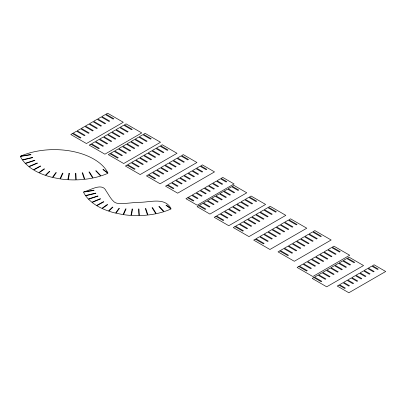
<?xml version="1.0" encoding="UTF-8"?>
<svg xmlns="http://www.w3.org/2000/svg" width="406" height="406" viewBox="0 0 406 406"><rect width="100%" height="100%" fill="white"/><g stroke="black" fill="none" stroke-linecap="round" stroke-linejoin="round"><path stroke-width="0.61" d="M69 173.347L67.817 179.706A55.825 32.231 0 0 1 60.423 178.939L62.966 173.184L62.519 173.118L59.971 178.868L52.841 177.498L56.312 172.667L55.881 172.565L52.41 177.397A55.825 32.231 0 0 1 45.69 175.453L49.771 171.489L49.37 171.352L45.294 175.311A55.825 32.231 0 0 1 39.123 172.834L44.513 168.982L44.152 168.81L38.763 172.667A55.825 32.231 0 0 1 33.723 169.982L40.712 166.15L40.392 165.952L33.404 169.789A55.825 32.231 0 0 1 29.019 166.749L37.459 163.202L37.185 162.989L28.745 166.536L25.411 163.527L34.906 160.461L34.677 160.223L25.182 163.293L22.487 160.076L32.739 157.635L32.561 157.386L22.31 159.827L20.3 156.447L30.952 154.737L30.826 154.478L20.736 156.097A55.825 32.231 0 0 1 107.889 172.87L103.241 169.383L102.875 169.546L107.879 173.301A55.825 32.231 0 0 1 101.028 175.884L96.12 170.708L95.709 170.835L100.622 176.011A55.825 32.231 0 0 1 93.162 177.955L89.396 171.916L88.96 172.007L92.725 178.046A55.825 32.231 0 0 1 84.839 179.295L82.657 172.773L82.2 172.824L84.382 179.345A55.825 32.231 0 0 1 76.257 179.883L75.841 173.255L75.379 173.266L75.79 179.894A55.825 32.231 0 0 1 68.279 179.736L69.467 173.377L69 173.347M132.117 209.054L130.935 215.419A55.825 32.231 0 0 1 123.536 214.647L126.083 208.892L125.632 208.826L123.084 214.581L115.954 213.206L119.43 208.374L118.999 208.273L115.527 213.104A55.825 32.231 0 0 1 108.808 211.161L112.888 207.197L112.487 207.06L108.407 211.024A55.825 32.231 0 0 1 102.241 208.542L107.631 204.69L107.27 204.522L101.876 208.374A55.825 32.231 0 0 1 96.841 205.695L103.824 201.858L103.505 201.665L96.521 205.497A55.825 32.231 0 0 1 92.132 202.462L100.576 198.915L100.302 198.696L91.863 202.244L88.523 199.234L98.024 196.169L97.795 195.936L88.295 199.001L85.605 195.783L95.857 193.347L95.679 193.099L85.427 195.535L83.418 192.16L94.065 190.444L93.943 190.186L83.905 191.799C90.041 190.561 102.18 182.035 106.133 190.972C108.717 194.667 110.655 198.981 114.162 201.914A9.389 5.42 0 0 0 115.497 202.695L116.126 202.964A5.628 3.248 0 0 0 117.111 203.254C124.403 204.147 131.762 202.487 139.065 202.29C149.591 202.584 164.836 196.697 171.007 208.582L166.358 205.091L165.988 205.258L170.992 209.014A55.825 32.231 0 0 1 164.146 211.592L159.233 206.415L158.827 206.542L163.74 211.724A55.825 32.231 0 0 1 156.28 213.663L152.509 207.628L152.072 207.72L155.843 213.754A55.825 32.231 0 0 1 147.957 215.007L145.769 208.481L145.312 208.532L147.5 215.058A55.825 32.231 0 0 1 139.37 215.591L138.959 208.968L138.492 208.978L138.908 215.601A55.825 32.231 0 0 1 131.397 215.444L132.579 209.085L132.117 209.054M72.441 133.559L70.796 134.508L86.437 143.536L123.277 122.262L107.641 113.238L105.996 114.187L113.817 118.699L113.157 119.08L105.337 114.563L101.886 116.558L109.701 121.074L109.047 121.455L101.226 116.938L97.77 118.933L105.59 123.449L104.931 123.825L97.115 119.313L93.659 121.308L101.48 125.819L100.82 126.2L93.004 121.688L89.548 123.683L97.369 128.194L96.709 128.575L88.889 124.063L85.438 126.058L93.253 130.57L92.598 130.95L84.778 126.433L81.327 128.428L89.142 132.945L88.483 133.325L80.667 128.809L77.211 130.803L85.032 135.32L84.372 135.695L76.556 131.184L73.1 133.178L80.921 137.69L80.261 138.07L72.441 133.559M90.863 144.191L89.218 145.145L104.895 154.194L141.74 132.924L126.063 123.871L124.419 124.82L132.26 129.347L131.6 129.727L123.759 125.2L120.308 127.195L128.144 131.722L127.489 132.102L119.648 127.575L116.192 129.57L124.033 134.097L123.378 134.477L115.537 129.95L112.081 131.945L119.922 136.472L119.262 136.847L111.422 132.326L107.971 134.315L115.811 138.842L115.152 139.222L107.311 134.696L103.86 136.69L111.701 141.217L111.041 141.598L103.2 137.071L99.744 139.065L107.585 143.592L106.93 143.973L99.089 139.446L95.633 141.44L103.474 145.967L102.814 146.348L94.979 141.821L91.523 143.815L99.363 148.337L98.704 148.718L90.863 144.191M109.945 153.691L108.3 154.64L123.693 163.527L160.532 142.252L145.14 133.366L143.496 134.315L151.194 138.761L150.535 139.141L142.841 134.696L139.385 136.69L147.079 141.136L146.424 141.516L138.725 137.071L135.274 139.065L142.968 143.506L142.313 143.886L134.614 139.446L131.163 141.44L138.857 145.881L138.197 146.261L130.504 141.821L127.048 143.815L134.746 148.256L134.087 148.637L126.393 144.191L122.937 146.185L130.63 150.631L129.976 151.012L122.277 146.566L118.826 148.56L126.52 153.006L125.865 153.382L118.166 148.941L114.715 150.936L122.409 155.376L121.749 155.757L114.056 151.316L110.599 153.311L118.298 157.751L117.638 158.132L109.945 153.691M127.048 165.085L125.403 166.034L140.171 174.56L177.016 153.29L162.248 144.764L160.603 145.713L167.988 149.976L167.328 150.357L159.944 146.094L156.493 148.088L163.872 152.351L163.217 152.727L155.833 148.464L152.377 150.459L159.761 154.722L159.106 155.102L151.722 150.839L148.266 152.834L155.65 157.097L154.99 157.477L147.611 153.214L144.155 155.209L151.54 159.472L150.88 159.852L143.496 155.589L140.045 157.584L147.424 161.847L146.769 162.222L139.385 157.964L135.929 159.954L143.313 164.217L142.658 164.597L135.274 160.334L131.818 162.329L139.202 166.592L138.542 166.973L131.163 162.71L127.707 164.704L135.091 168.967L134.432 169.348L127.048 165.085M148.104 174.961L146.459 175.91L160.091 183.781L196.935 162.512L183.299 154.64L181.655 155.589L188.47 159.522L187.816 159.903L181 155.97L177.544 157.964L184.36 161.898L183.705 162.278L176.884 158.34L173.433 160.334L180.249 164.273L179.589 164.653L172.773 160.715L169.322 162.71L176.138 166.648L175.478 167.028L168.663 163.09L165.206 165.085L172.027 169.018L171.368 169.398L164.552 165.465L161.096 167.46L167.911 171.393L167.257 171.774L160.436 167.84L156.985 169.83L163.801 173.768L163.141 174.149L156.325 170.21L152.874 172.205L159.69 176.143L159.03 176.524L152.214 172.586L148.758 174.58L155.579 178.518L154.919 178.894L148.104 174.961M167.181 185.217L165.536 186.166L177.671 193.17L214.515 171.9L202.381 164.892L200.737 165.846L206.801 169.348L206.146 169.728L200.077 166.221L196.621 168.216L202.69 171.723L202.036 172.103L195.966 168.597L192.51 170.591L198.58 174.093L197.92 174.473L191.855 170.972L188.399 172.966L194.469 176.468L193.809 176.849L187.739 173.347L184.288 175.341L190.353 178.843L189.698 179.224L183.629 175.722L180.178 177.716L186.242 181.218L185.588 181.599L179.518 178.092L176.062 180.086L182.132 183.593L181.472 183.969L175.407 180.467L171.951 182.461L178.021 185.963L177.361 186.344L171.291 182.842L167.84 184.837L173.91 188.338L173.25 188.719L167.181 185.217M187.577 197.752L185.933 198.701L197.22 205.218L234.064 183.948L222.777 177.427L221.128 178.376L226.776 181.639L226.117 182.015L220.473 178.757L217.017 180.751L222.661 184.009L222.006 184.39L216.362 181.132L212.906 183.126L218.55 186.384L217.89 186.765L212.247 183.507L208.796 185.501L214.439 188.76L213.779 189.14L208.136 185.882L204.685 187.876L210.328 191.135L209.669 191.515L204.025 188.252L200.569 190.247L206.212 193.505L205.558 193.885L199.914 190.627L196.458 192.622L202.102 195.88L201.447 196.26L195.799 193.002L192.348 194.997L197.991 198.255L197.331 198.635L191.688 195.377L188.237 197.372L193.88 200.63L193.22 201.011L187.577 197.752M198.762 205.725L197.118 206.674L209.927 214.074L246.772 192.804L233.957 185.405L232.313 186.354L238.723 190.054L238.063 190.434L231.659 186.735L228.202 188.729L234.607 192.429L233.952 192.809L227.543 189.11L224.092 191.104L230.496 194.804L229.842 195.184L223.432 191.485L219.981 193.479L226.386 197.174L225.726 197.555L219.321 193.855L215.865 195.849L222.275 199.549L221.615 199.93L215.21 196.23L211.754 198.224L218.164 201.924L217.504 202.305L211.095 198.605L207.644 200.6L214.048 204.299L213.394 204.68L206.984 200.98L203.533 202.975L209.938 206.674L209.278 207.05L202.873 203.355L199.417 205.35L205.827 209.044L205.167 209.425L198.762 205.725M215.865 216.362L214.221 217.311L228.766 225.711L265.61 204.436L251.065 196.042L249.421 196.991L256.693 201.188L256.034 201.569L248.761 197.372L245.31 199.366L252.583 203.563L251.923 203.944L244.651 199.747L241.194 201.736L248.467 205.938L247.812 206.319L240.54 202.117L237.084 204.111L244.356 208.314L243.701 208.689L236.429 204.492L232.973 206.487L240.245 210.684L239.586 211.064L232.313 206.867L228.862 208.862L236.135 213.059L235.475 213.439L228.202 209.242L224.746 211.237L232.024 215.434L231.364 215.814L224.092 211.612L220.636 213.607L227.908 217.809L227.253 218.189L219.981 213.987L216.525 215.982L223.797 220.184L223.138 220.559L215.865 216.362M234.947 226.619L233.303 227.568L248.974 236.617L285.819 215.347L270.142 206.299L268.498 207.248L276.334 211.77L275.679 212.15L267.843 207.628L264.387 209.623L272.223 214.145L271.568 214.525L263.727 209.998L260.276 211.993L268.112 216.52L267.452 216.9L259.617 212.374L256.166 214.368L264.002 218.895L263.342 219.27L255.506 214.749L252.05 216.743L259.886 221.265L259.231 221.646L251.395 217.124L247.939 219.118L255.775 223.64L255.12 224.021L247.284 219.499L243.828 221.488L251.664 226.015L251.004 226.396L243.169 221.869L239.718 223.863L247.553 228.39L246.894 228.771L239.058 224.244L235.602 226.238L243.443 230.76L242.783 231.141L234.947 226.619M255.344 239.154L253.694 240.103L269.934 249.477L306.779 228.208L290.539 218.834L288.894 219.783L297.014 224.467L296.355 224.848L288.235 220.159L284.784 222.153L292.904 226.842L292.244 227.223L284.124 222.534L280.673 224.528L288.788 229.217L288.133 229.598L280.013 224.909L276.557 226.903L284.677 231.593L284.022 231.968L275.902 227.284L272.446 229.278L280.566 233.963L279.907 234.343L271.792 229.659L268.336 231.653L276.456 236.338L275.796 236.718L267.676 232.029L264.225 234.023L272.34 238.713L271.685 239.093L263.565 234.404L260.109 236.399L268.229 241.088L267.574 241.468L259.454 236.779L255.998 238.774L264.118 243.463L263.458 243.839L255.344 239.154M279.683 250.928L278.039 251.877L294.314 261.276L331.159 240.007L314.883 230.608L313.239 231.557L321.374 236.256L320.72 236.637L312.579 231.938L309.123 233.932L317.264 238.632L316.609 239.007L308.469 234.308L305.013 236.302L313.153 241.002L312.493 241.382L304.358 236.683L300.902 238.677L309.042 243.377L308.382 243.757L300.242 239.058L296.791 241.052L304.931 245.752L304.272 246.132L296.131 241.433L292.68 243.427L300.816 248.127L300.161 248.508L292.021 243.808L288.565 245.803L296.705 250.497L296.045 250.878L287.91 246.178L284.454 248.173L292.594 252.872L291.934 253.253L283.794 248.553L280.343 250.548L288.483 255.247L287.824 255.628L279.683 250.928M298.765 266.503L297.121 267.452L312.838 276.527L349.678 255.257L333.96 246.178L332.316 247.132L340.177 251.669L339.517 252.045L331.661 247.508L328.205 249.502L336.061 254.039L335.407 254.42L327.546 249.883L324.095 251.877L331.951 256.414L331.296 256.795L323.435 252.258L319.979 254.252L327.84 258.789L327.18 259.17L319.324 254.633L315.868 256.628L323.729 261.165L323.069 261.54L315.213 257.003L311.757 258.998L319.613 263.535L318.959 263.915L311.097 259.378L307.647 261.373L315.503 265.91L314.848 266.29L306.987 261.753L303.536 263.748L311.392 268.285L310.732 268.665L302.876 264.128L299.42 266.123L307.281 270.66L306.621 271.041L298.765 266.503M313.894 277.516L312.25 278.465L326.708 286.814L363.553 265.544L349.094 257.196L347.45 258.145L354.682 262.322L354.022 262.697L346.79 258.526L343.339 260.52L350.566 264.692L349.911 265.072L342.679 260.901L339.223 262.895L346.455 267.067L345.8 267.447L338.568 263.271L335.112 265.265L342.344 269.442L341.685 269.823L334.453 265.646L331.002 267.64L338.234 271.817L337.574 272.198L330.342 268.021L326.891 270.015L334.118 274.192L333.463 274.568L326.231 270.396L322.775 272.39L330.007 276.562L329.352 276.943L322.12 272.771L318.664 274.766L325.896 278.937L325.236 279.318L318.01 275.141L314.554 277.136L321.785 281.312L321.126 281.693L313.894 277.516M338.898 285.113L337.249 286.063L348.855 292.762L385.7 271.492L374.093 264.793L372.449 265.742L378.25 269.092L377.595 269.472L371.789 266.123L368.338 268.117L374.139 271.467L373.484 271.847L367.679 268.498L364.228 270.487L370.028 273.842L369.369 274.223L363.568 270.868L360.112 272.862L365.918 276.212L365.258 276.593L359.457 273.243L356.001 275.238L361.807 278.587L361.147 278.968L355.341 275.618L351.89 277.613L357.691 280.962L357.036 281.343L351.231 277.993L347.78 279.988L353.58 283.337L352.921 283.718L347.12 280.363L343.664 282.358L349.47 285.712L348.81 286.088L343.009 282.738L339.553 284.733L345.359 288.082L344.699 288.463L338.898 285.113"/></g></svg>
